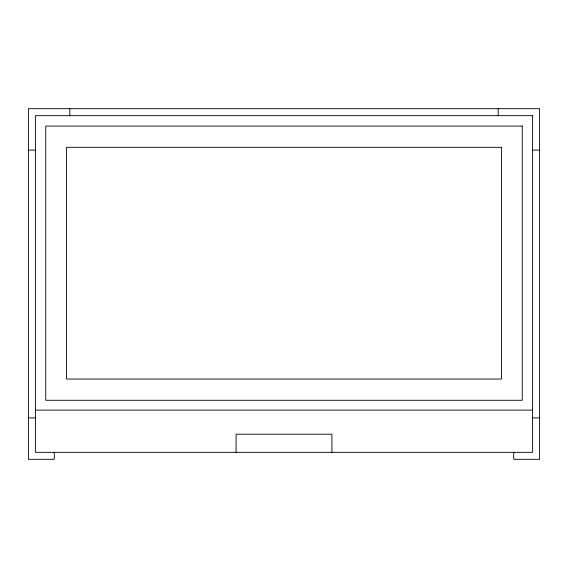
<?xml version="1.0" encoding="UTF-8"?>
<svg xmlns="http://www.w3.org/2000/svg" width="568" height="568" viewBox="0 0 568 568"><rect width="100%" height="100%" fill="white"/><g stroke="black" fill="none" stroke-linecap="round" stroke-linejoin="round"><path stroke-width="0.85" d="M28.4 150.115L35.393 150.115M532.606 150.115L539.6 150.115M35.393 410.117L532.606 410.117M28.4 417.885L35.393 417.885M532.606 417.885L539.6 417.885M513.706 452.327L513.706 459.32L539.6 459.32L539.6 108.68L28.4 108.68L28.4 459.32L54.294 459.32L54.294 452.327M498.164 108.68L498.164 115.673M331.911 452.327L331.911 434.2L236.089 434.2L236.089 452.327M69.836 108.68L69.836 115.673M532.606 115.673L35.393 115.673L35.393 452.327L532.606 452.327L532.606 115.673M522.248 126.082L45.752 126.082L45.752 400.277L522.248 400.277L522.248 126.082M501.53 147.318L66.47 147.318L66.47 379.041L501.53 379.041L501.53 147.318"/></g></svg>
